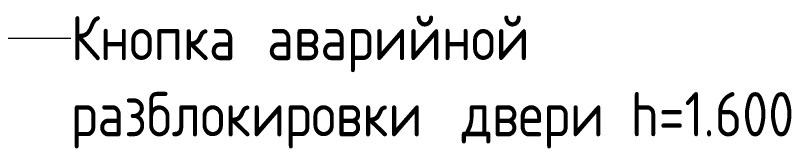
# Model space of a CAD drawing. Header units: millimetres. Extents: x 81610 to 276841, y -8553 to 29000.
# Drawn here: x 125412 to 128922, y 15083 to 15682 of the extents above; entities that cross this region are included whole.
import ezdxf

# ---------------------------------------------------------------- set-up
doc = ezdxf.new("R2010")
doc.units = ezdxf.units.MM
doc.layers.add('G-ANNO-TEXT-1', color=7, linetype='Continuous', lineweight=9, true_color=0x3c3c3c)
doc.styles.add('GOST Common_1', font='GOST_Common.ttf', dxfattribs={"width": 0.9, "height": 200})

msp = doc.modelspace()

# ---------------------------------------------------------------- linework, layer by layer
at = {"layer": 'G-ANNO-TEXT-1'}
for p in [(124425, 15580.9), (124626.1, 15580.9)]:
    msp.add_line(p, (125662.8, 15580.9), dxfattribs=at)

# ---------------------------------------------------------------- texts
at = {"layer": 'G-ANNO-TEXT-1', "char_height": 200, "attachment_point": 1, "style": 'GOST Common_1'}
for s, insert, width in [('Кнопка', (125662.8, 15680.9), 995.696), ('\\fGOST Common|b0|i0|c204|p34|;\\W.9; ', (126484.4, 15680.9), 79.367), ('аварийной', (126549.9, 15680.9), 1471.898), ('\\fGOST Common|b0|i0|c204|p34|;\\W.9; ', (127764.3, 15680.9), 79.367), ('разблокировки', (125662.8, 15337), 2063.544), ('\\fGOST Common|b0|i0|c204|p34|;\\W.9; ', (127365.4, 15337), 79.367), (' h=1.600', (128085.8, 15337), 1046.202), ('двери', (127430.9, 15337), 793.671)]:
    msp.add_mtext(s, dxfattribs=dict(at, insert=insert, width=width))

doc.saveas('drawing.dxf')
